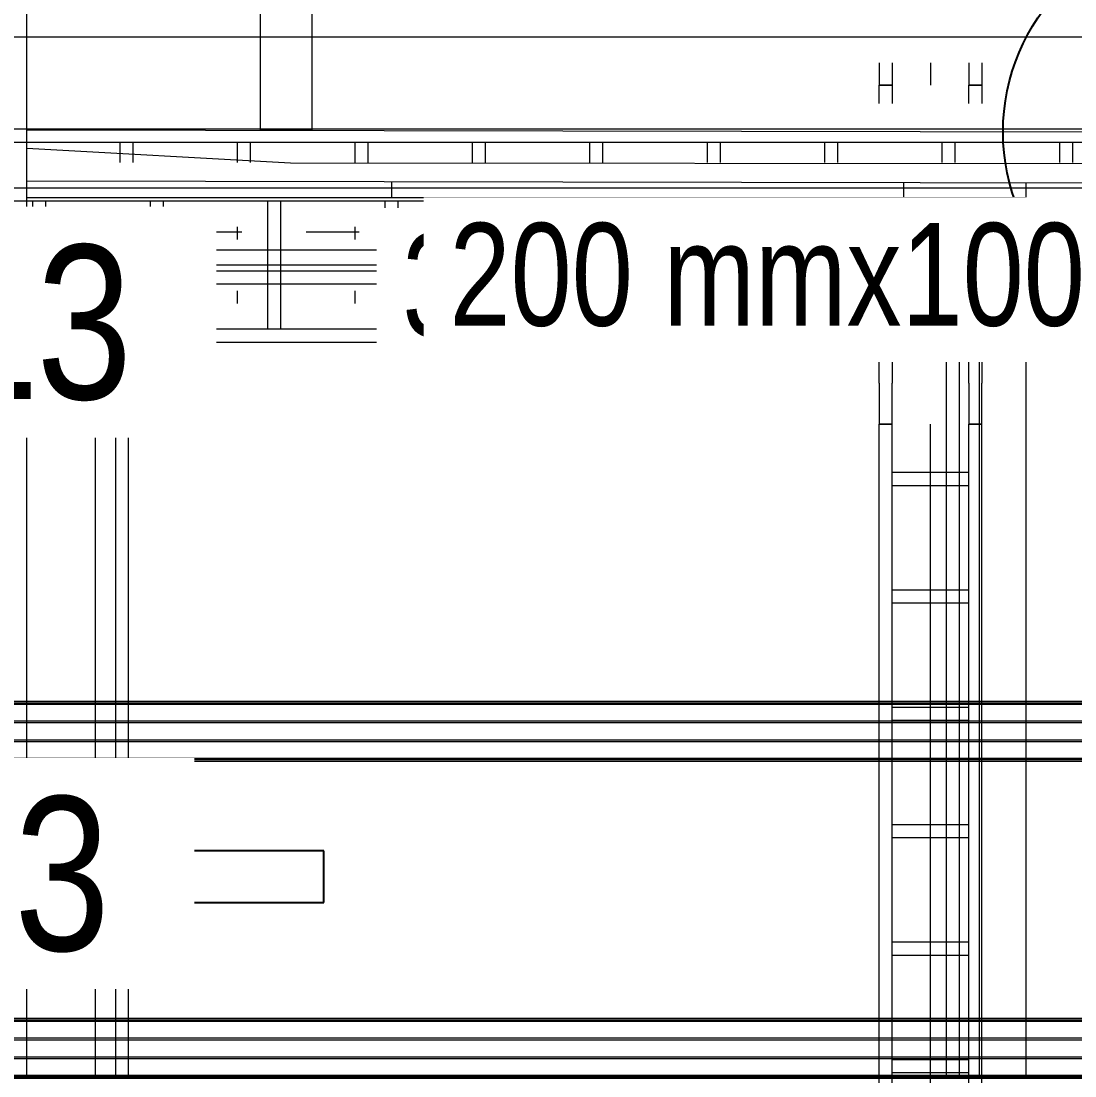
# Model space of a CAD drawing. Header units: centimetres. Extents: x -1906 to 5208, y -261 to 2955.
# Drawn here: x 3793.5 to 3998.6, y 2204.3 to 2409.7 of the extents above; entities that cross this region are included whole.
import ezdxf

# ---------------------------------------------------------------- set-up
doc = ezdxf.new("R2010")
doc.units = ezdxf.units.CM
doc.linetypes.add('Hidden', pattern=[0.714375, 0.47625, -0.238125])
for name, color, linetype, lineweight in [('A-ANNO-NOTE', 7, 'Continuous', 18), ('A-CLNG', 7, 'Continuous', 18), ('A-DETL-HDLN', 7, 'Hidden', 18), ('A-FLOR-HRAL', 7, 'Continuous', 9), ('A-WALL', 7, 'Continuous', 18), ('E-CABL-TRAY', 7, 'Continuous', 18), ('E-CABL-TRAY-CNTR', 7, 'Continuous', 18), ('E-CABL-TRAY-IDEN', 7, 'Continuous', 9), ('E-LITE-EQPM', 7, 'Continuous', 18), ('E-LITE-EQPM-IDEN', 7, 'Continuous', 18), ('I-WALL', 7, 'Continuous', 9), ('P-PIPE', 7, 'Continuous', 18), ('S-BEAM', 7, 'Continuous', 18)]:
    doc.layers.add(name, color=color, linetype=linetype, lineweight=lineweight)
doc.layers.add('E-CABL-TRAY-ANNO', color=7, linetype='Continuous', lineweight=18, true_color=0x007f00)
doc.styles.add('Arial_1', font='arial.ttf', dxfattribs={"width": 0.8, "height": 29.99999999999997})
doc.styles.add('Century Gothic_1', font='GOTHIC.TTF', dxfattribs={"width": 0.8, "height": 19.99999999999998})

# ---------------------------------------------------------------- blocks, each defined once
blk = doc.blocks.new('Costanera Perfil Z - Parametrizado - h_22cm-1718325-Planta Bodega almacenamiento insumos')
at = {"layer": 'S-BEAM', "color": 254, "lineweight": 9, "true_color": 0xcccccc}
for p, q in [((-5.840356979101279, 4686.976457506641), (-5.840356979101279, 1495.857430455801)), ((-5.544914653197615, 4686.976457506641), (-5.544914653197615, 1495.857430455801)), ((-5.501743032650753, 1495.857430455801), (-5.501743032650753, 4686.976457506641)), ((-5.25839516004716, 4686.976457506641), (-5.25839516004716, 1495.857430455801)), ((-2.013747363921266, 4686.976457506641), (-2.013747363921266, 1568.731163230339)), ((-1.666210584717571, 4686.976457506641), (-1.666210584717571, 1568.731163230339)), ((1.666210584716396, 4686.976457506641), (1.666210584716396, 1495.857430455801)), ((2.013747363920098, 4686.976457506641), (2.013747363920098, 1495.857430455801)), ((5.258395160046057, 4686.976457506641), (5.258395160046057, 1568.731163230339)), ((5.501743032649649, 4686.976457506641), (5.501743032649649, 1568.731163230339)), ((5.544914653196511, 4686.976457506641), (5.544914653196511, 1568.731163230339)), ((5.840356979100167, 4686.976457506641), (5.840356979100167, 1568.731163230339))]:
    blk.add_line(p, q, dxfattribs=at)
blk = doc.blocks.new('Railing - Railing-1795892-Planta Bodega almacenamiento insumos')
at = {"layer": 'A-FLOR-HRAL', "color": 253, "true_color": 0xaaaaaa}
for p, q in [((-2296.142007721802, 2277.184494704779), (-2296.142007721801, 2423.812267020625)), ((-2296.142007721802, 2273.357885089599), (-2296.142007721802, 2277.184494704779)), ((-2296.142007721802, 2273.010348310395), (-2296.142007721802, 2273.357885089599)), ((-2296.142007721802, 2269.677927140961), (-2296.142007721802, 2273.010348310395)), ((-2296.142007721802, 2269.330390361758), (-2296.142007721802, 2269.677927140961)), ((-2296.142007721802, 2265.503780746577), (-2296.142007721802, 2269.330390361758)), ((-2296.142007721802, 2215.441715346726), (-2296.142007721802, 2265.503780746577)), ((-2296.142007721802, 2211.615105731546), (-2296.142007721802, 2215.441715346726)), ((-2296.142007721802, 2211.267568952342), (-2296.142007721802, 2211.615105731546)), ((-2296.142007721802, 2207.935147782909), (-2296.142007721802, 2211.267568952342)), ((-2296.142007721802, 2207.587611003704), (-2296.142007721802, 2207.935147782909)), ((-2296.142007721802, 2204.342963207579), (-2296.142007721802, 2207.587611003704))]:
    blk.add_line(p, q, dxfattribs=at)
blk = doc.blocks.new('PQ_RVR_EST-01_ZZ_ZZ_MO_T_A_rvt-2-Planta Bodega almacenamiento insumos')
at = {"layer": 'A-CLNG', "color": 254, "true_color": 0xd4d4d4}
blk.add_line((-2101.635998491418, 2375.247195345594), (-2296.142007721802, 2375.247195345594), dxfattribs=at)
at = {"layer": 'A-FLOR-HRAL', "color": 254, "lineweight": 9, "true_color": 0xcccccc}
blk.add_blockref('Railing - Railing-1795892-Planta Bodega almacenamiento insumos', (0, 0), dxfattribs=at)
at = {"layer": 'S-BEAM', "color": 254, "lineweight": 9, "true_color": 0xcccccc, "rotation": 269.9999999999998}
for p in [(-6548.435842063258, 2271.344137725689), (-6548.435842063258, 2209.601358367636)]:
    blk.add_blockref('Costanera Perfil Z - Parametrizado - h_22cm-1718325-Planta Bodega almacenamiento insumos', p, dxfattribs=at)
blk = doc.blocks.new('Railing - Railing-1570653-Planta Bodega almacenamiento insumos')
at = {"layer": 'A-FLOR-HRAL', "color": 253, "true_color": 0xaaaaaa}
for p, q in [((-2110.668241681343, 2365.038534535194), (-2282.827969910713, 2365.038534535196)), ((-2282.827969910713, 2365.038534535196), (-2282.827969910713, 2277.184494704779)), ((-2110.668241681338, 2277.184494704778), (-2110.668241681343, 2365.038534535194)), ((-2278.827969910712, 2361.038534535196), (-2114.668241681343, 2361.038534535194)), ((-2278.827969910712, 2277.184494704779), (-2278.827969910712, 2361.038534535196)), ((-2114.668241681343, 2361.038534535194), (-2114.668241681339, 2277.184494704778)), ((-2276.327969910712, 2358.538534535196), (-2117.168241681343, 2358.538534535194)), ((-2276.327969910712, 2277.184494704779), (-2276.327969910712, 2358.538534535196)), ((-2117.168241681343, 2358.538534535194), (-2117.168241681338, 2277.184494704778)), ((-2282.827969910713, 2277.184494704779), (-2282.827969910713, 2273.398024473026)), ((-2278.827969910712, 2273.398024473026), (-2278.827969910712, 2277.184494704779)), ((-2276.327969910712, 2273.398024473026), (-2276.327969910712, 2277.184494704779)), ((-2117.168241681338, 2277.184494704778), (-2117.168241681338, 2273.398024473026)), ((-2114.668241681339, 2277.184494704778), (-2114.668241681339, 2273.398024473026)), ((-2110.668241681338, 2273.357885089598), (-2110.668241681338, 2277.184494704778)), ((-2282.827969910713, 2273.357885089599), (-2282.827969910713, 2273.010348310395)), ((-2282.827969910713, 2273.010348310395), (-2282.827969910713, 2269.677927140961)), ((-2278.827969910712, 2273.010348310395), (-2278.827969910712, 2273.357885089599)), ((-2278.827969910712, 2269.677927140961), (-2278.827969910712, 2273.010348310395)), ((-2276.327969910712, 2273.010348310395), (-2276.327969910712, 2273.357885089599)), ((-2276.327969910712, 2269.677927140961), (-2276.327969910712, 2273.010348310395)), ((-2117.168241681338, 2273.357885089598), (-2117.168241681338, 2273.010348310395)), ((-2117.168241681338, 2273.010348310395), (-2117.168241681338, 2269.677927140961)), ((-2114.66824168134, 2273.357885089598), (-2114.66824168134, 2273.010348310395)), ((-2114.66824168134, 2273.010348310395), (-2114.66824168134, 2269.677927140961)), ((-2110.668241681338, 2273.010348310395), (-2110.668241681338, 2273.357885089598)), ((-2110.668241681338, 2269.677927140961), (-2110.668241681338, 2273.010348310395)), ((-2282.827969910713, 2269.677927140961), (-2282.827969910713, 2269.330390361758)), ((-2278.827969910712, 2269.330390361758), (-2278.827969910712, 2269.677927140961)), ((-2276.327969910712, 2269.330390361758), (-2276.327969910712, 2269.677927140961)), ((-2117.168241681338, 2269.677927140961), (-2117.168241681338, 2269.330390361758)), ((-2114.66824168134, 2269.677927140961), (-2114.66824168134, 2269.330390361758)), ((-2110.668241681338, 2269.330390361758), (-2110.668241681338, 2269.677927140961)), ((-2282.827969910713, 2269.330390361758), (-2282.827969910713, 2265.503780746577)), ((-2278.827969910712, 2265.503780746577), (-2278.827969910712, 2269.330390361758)), ((-2276.327969910712, 2265.503780746577), (-2276.327969910712, 2269.330390361758)), ((-2117.168241681338, 2269.330390361758), (-2117.168241681337, 2265.503780746577)), ((-2114.66824168134, 2269.330390361758), (-2114.668241681339, 2265.503780746577)), ((-2110.668241681338, 2265.503780746577), (-2110.668241681338, 2269.330390361758)), ((-2282.827969910713, 2265.503780746577), (-2282.827969910713, 2215.441715346726)), ((-2278.827969910712, 2215.441715346726), (-2278.827969910712, 2265.503780746577)), ((-2276.327969910712, 2215.441715346726), (-2276.327969910712, 2265.503780746577)), ((-2117.168241681337, 2265.503780746577), (-2117.168241681335, 2215.441715346726)), ((-2114.668241681339, 2265.503780746577), (-2114.668241681336, 2215.441715346726)), ((-2110.668241681335, 2215.441715346726), (-2110.668241681338, 2265.503780746577)), ((-2282.827969910713, 2215.441715346726), (-2282.827969910713, 2211.615105731546)), ((-2278.827969910712, 2211.615105731546), (-2278.827969910712, 2215.441715346726)), ((-2276.327969910712, 2211.615105731546), (-2276.327969910712, 2215.441715346726)), ((-2117.168241681335, 2215.441715346726), (-2117.168241681335, 2211.615105731546)), ((-2114.668241681336, 2215.441715346726), (-2114.668241681336, 2211.615105731546)), ((-2110.668241681335, 2211.615105731546), (-2110.668241681335, 2215.441715346726)), ((-2282.827969910713, 2211.615105731546), (-2282.827969910713, 2211.267568952342)), ((-2282.827969910713, 2211.267568952342), (-2282.827969910713, 2207.935147782909)), ((-2278.827969910712, 2211.267568952342), (-2278.827969910712, 2211.615105731546)), ((-2278.827969910712, 2207.935147782909), (-2278.827969910712, 2211.267568952342)), ((-2276.327969910712, 2211.267568952342), (-2276.327969910712, 2211.615105731546)), ((-2276.327969910712, 2207.935147782909), (-2276.327969910712, 2211.267568952342)), ((-2117.168241681335, 2211.615105731546), (-2117.168241681335, 2211.267568952342)), ((-2117.168241681335, 2211.267568952342), (-2117.168241681334, 2207.935147782908)), ((-2114.668241681336, 2211.615105731546), (-2114.668241681336, 2211.267568952342)), ((-2114.668241681336, 2211.267568952342), (-2114.668241681336, 2207.935147782908)), ((-2110.668241681335, 2211.267568952342), (-2110.668241681335, 2211.615105731546)), ((-2110.668241681335, 2207.935147782908), (-2110.668241681335, 2211.267568952342)), ((-2282.827969910713, 2207.935147782909), (-2282.827969910713, 2207.587611003704)), ((-2278.827969910712, 2207.587611003704), (-2278.827969910712, 2207.935147782909)), ((-2276.327969910712, 2207.587611003704), (-2276.327969910712, 2207.935147782909)), ((-2117.168241681334, 2207.935147782908), (-2117.168241681334, 2207.587611003704)), ((-2114.668241681336, 2207.935147782908), (-2114.668241681336, 2207.587611003704)), ((-2110.668241681335, 2207.587611003704), (-2110.668241681335, 2207.935147782908)), ((-2282.827969910713, 2207.587611003704), (-2282.827969910713, 2204.342963207579)), ((-2278.827969910712, 2204.342963207579), (-2278.827969910712, 2207.587611003704)), ((-2276.327969910712, 2204.342963207579), (-2276.327969910712, 2207.587611003704)), ((-2117.168241681334, 2207.587611003704), (-2117.168241681334, 2204.342963207578)), ((-2114.668241681336, 2207.587611003704), (-2114.668241681336, 2204.342963207578)), ((-2110.668241681335, 2203.761001388524), (-2110.668241681335, 2207.587611003704))]:
    blk.add_line(p, q, dxfattribs=at)
for points, knots in [([(-2282.827969910713, 2365.038534535194), (-2282.827195877837, 2365.038534535194), (-2282.79385473619, 2365.004043997842), (-2282.680641503611, 2364.891573721848), (-2282.565042738897, 2364.775540285063), (-2282.443600331896, 2364.654071042904), (-2282.332019526366, 2364.543287713086), (-2282.213768288444, 2364.42391587979), (-2282.048739868481, 2364.259539979965), (-2281.866809523301, 2364.077751146372), (-2281.7139046165, 2363.923743546119), (-2281.593785633925, 2363.804448063004), (-2281.470470780633, 2363.681872601406), (-2281.345987613712, 2363.556542326168), (-2281.219226770025, 2363.428993846308), (-2281.089178314999, 2363.29977336395), (-2280.958022272526, 2363.169434215691), (-2280.827969907354, 2363.038534535206), (-2280.697917562337, 2362.907634854647), (-2280.566761459401, 2362.777295706605), (-2280.436713226067, 2362.648075223452), (-2280.309951556078, 2362.520526746558), (-2280.185471472674, 2362.39519646025), (-2280.062145111614, 2362.272621039968), (-2279.942069076596, 2362.153325402658), (-2279.827230114034, 2362.037820277932), (-2279.716829931545, 2361.926600696774), (-2279.573918391925, 2361.784654900941), (-2279.442215586209, 2361.653153032431), (-2279.323912171178, 2361.533781386468), (-2279.212344179606, 2361.422998010643), (-2279.090895491255, 2361.301528791041), (-2278.975298736573, 2361.185495347037), (-2278.862084833981, 2361.073025073446), (-2278.828743943589, 2361.038534535193), (-2278.827969910714, 2361.038534535194)], [0, 0, 0, 0, 0.08333333333333333, 0.125, 0.1666666666666667, 0.2083333333333333, 0.2291666666666667, 0.25, 0.2916666666666666, 0.3333333333333333, 0.3541666666666666, 0.375, 0.3958333333333334, 0.4166666666666667, 0.4375, 0.4583333333333334, 0.4791666666666667, 0.5, 0.5208333333333334, 0.5416666666666667, 0.5625, 0.5833333333333334, 0.6041666666666667, 0.625, 0.6458333333333333, 0.6666666666666666, 0.6875, 0.7083333333333333, 0.75, 0.7708333333333334, 0.7916666666666667, 0.8333333333333334, 0.875, 0.9166666666666666, 1, 1, 1, 1]), ([(-2110.668241681345, 2365.038534535192), (-2110.668241681345, 2365.037760502316), (-2110.702732218697, 2365.00441936067), (-2110.815202494691, 2364.89120612809), (-2110.931235931476, 2364.775607363376), (-2111.052705173634, 2364.654164956376), (-2111.163488503452, 2364.542584150844), (-2111.282860336748, 2364.424332912923), (-2111.447236236574, 2364.259304492958), (-2111.629025070166, 2364.077374147781), (-2111.783032670419, 2363.924469240979), (-2111.902328153534, 2363.804350258404), (-2112.024903615131, 2363.681035405112), (-2112.150233890371, 2363.556552238191), (-2112.277782370229, 2363.429791394504), (-2112.407002852588, 2363.299742939479), (-2112.537342000846, 2363.168586897005), (-2112.668241681334, 2363.038534531833), (-2112.79914136189, 2362.908482186815), (-2112.929480509933, 2362.777326083882), (-2113.058700993088, 2362.647277850548), (-2113.18624946998, 2362.520516180555), (-2113.311579756289, 2362.396036097155), (-2113.43415517657, 2362.272709736093), (-2113.553450813881, 2362.152633701076), (-2113.668955938606, 2362.037794738514), (-2113.780175519765, 2361.927394556024), (-2113.922121315597, 2361.784483016408), (-2114.053623184106, 2361.652780210684), (-2114.17299483007, 2361.534476795658), (-2114.283778205895, 2361.422908804087), (-2114.405247425502, 2361.301460115734), (-2114.521280869502, 2361.185863361051), (-2114.63375114309, 2361.072649458461), (-2114.668241681344, 2361.039308568067), (-2114.668241681345, 2361.038534535192)], [0, 0, 0, 0, 0.08333333333333333, 0.125, 0.1666666666666667, 0.2083333333333333, 0.2291666666666667, 0.25, 0.2916666666666666, 0.3333333333333333, 0.3541666666666666, 0.375, 0.3958333333333334, 0.4166666666666667, 0.4375, 0.4583333333333334, 0.4791666666666667, 0.5, 0.5208333333333334, 0.5416666666666667, 0.5625, 0.5833333333333334, 0.6041666666666667, 0.625, 0.6458333333333333, 0.6666666666666666, 0.6875, 0.7083333333333333, 0.75, 0.7708333333333334, 0.7916666666666667, 0.8333333333333334, 0.875, 0.9166666666666666, 1, 1, 1, 1]), ([(-2278.82846455465, 2361.038918983074), (-2278.792205764253, 2361.002431365318), (-2278.713318378494, 2360.923123071426), (-2278.589178314999, 2360.79977336395), (-2278.458022272526, 2360.669434215691), (-2278.327969907354, 2360.538534535207), (-2278.197917562336, 2360.407634854646), (-2278.066761459403, 2360.277295706607), (-2277.936713226067, 2360.148075223452), (-2277.809951556076, 2360.020526746559), (-2277.685471472675, 2359.895196460249), (-2277.562145111614, 2359.772621039968), (-2277.442069076596, 2359.653325402659), (-2277.327230114034, 2359.537820277933), (-2277.216829931545, 2359.426600696773), (-2277.073918391925, 2359.284654900941), (-2276.942215586207, 2359.153153032436), (-2276.823912171179, 2359.033781386468), (-2276.712344179607, 2358.922998010644), (-2276.590895491252, 2358.801528791038), (-2276.475298736573, 2358.685495347037), (-2276.362084833983, 2358.573025073448), (-2276.328743943589, 2358.538534535193), (-2276.327969910713, 2358.538534535194)], [0.4195061811426248, 0.4195061811426248, 0.4195061811426248, 0.4195061811426248, 0.4375, 0.4583333333333334, 0.4791666666666667, 0.5, 0.5208333333333334, 0.5416666666666667, 0.5625, 0.5833333333333334, 0.6041666666666667, 0.625, 0.6458333333333333, 0.6666666666666666, 0.6875, 0.7083333333333333, 0.75, 0.7708333333333334, 0.7916666666666667, 0.8333333333333334, 0.875, 0.9166666666666666, 1, 1, 1, 1]), ([(-2114.667857233464, 2361.039029179129), (-2114.70434485122, 2361.002770388732), (-2114.783653145113, 2360.923883002974), (-2114.907002852587, 2360.799742939479), (-2115.037342000848, 2360.668586897005), (-2115.168241681332, 2360.538534531833), (-2115.29914136189, 2360.408482186816), (-2115.429480509933, 2360.277326083881), (-2115.558700993086, 2360.147277850546), (-2115.686249469981, 2360.020516180555), (-2115.81157975629, 2359.896036097154), (-2115.93415517657, 2359.772709736093), (-2116.05345081388, 2359.652633701076), (-2116.168955938606, 2359.537794738514), (-2116.280175519765, 2359.427394556024), (-2116.422121315597, 2359.284483016404), (-2116.553623184104, 2359.152780210686), (-2116.672994830071, 2359.034476795658), (-2116.783778205894, 2358.922908804087), (-2116.905247425504, 2358.801460115734), (-2117.021280869502, 2358.685863361051), (-2117.13375114309, 2358.57264945846), (-2117.168241681345, 2358.539308568069), (-2117.168241681345, 2358.538534535192)], [0.4195061811426248, 0.4195061811426248, 0.4195061811426248, 0.4195061811426248, 0.4375, 0.4583333333333334, 0.4791666666666667, 0.5, 0.5208333333333334, 0.5416666666666667, 0.5625, 0.5833333333333334, 0.6041666666666667, 0.625, 0.6458333333333333, 0.6666666666666666, 0.6875, 0.7083333333333333, 0.75, 0.7708333333333334, 0.7916666666666667, 0.8333333333333334, 0.875, 0.9166666666666666, 1, 1, 1, 1])]:
    blk.add_open_spline(points, degree=3, knots=knots, dxfattribs=at)
blk = doc.blocks.new('PQ_RVR_ARQ-01_ZZ_ZZ_MO_T_A_rvt-2-Planta Bodega almacenamiento insumos')
at = {"layer": 'A-CLNG', "color": 254, "true_color": 0xd4d4d4}
for p, q in [((-2296.142007721802, 2384.913728133306), (-2244.811766706928, 2382.055844074986)), ((-2244.811766706928, 2382.055844074986), (-1861.459384556617, 2381.698776878316))]:
    blk.add_line(p, q, dxfattribs=at)
at = {"layer": 'A-WALL', "color": 253, "lineweight": 9, "true_color": 0xaaaaaa}
for p, q in [((-2296.142007721802, 2388.502245805932), (-1861.459384556617, 2387.724376170829)), ((-1861.459384556617, 2377.724360159082), (-2296.142007721803, 2378.502229794185)), ((-2225.092539982641, 2375.247195345594), (-2225.086942603783, 2378.375075924602)), ((-2125.487102080534, 2378.196840845776), (-2125.492380505634, 2375.247195345594)), ((-2101.635998491419, 2277.184494704777), (-2101.635998491419, 2378.154159017111)), ((-2101.635998491419, 2273.357885089596), (-2101.635998491419, 2277.184494704777)), ((-2101.635998491419, 2273.010348310393), (-2101.635998491419, 2273.357885089596)), ((-2101.635998491419, 2269.677927140959), (-2101.635998491419, 2273.010348310393)), ((-2101.635998491419, 2269.330390361755), (-2101.635998491419, 2269.677927140959)), ((-2101.635998491419, 2265.503780746575), (-2101.635998491419, 2269.330390361755)), ((-2101.635998491419, 2215.441715346724), (-2101.635998491419, 2265.503780746575)), ((-2101.635998491419, 2211.615105731543), (-2101.635998491419, 2215.441715346724)), ((-2101.635998491419, 2211.26756895234), (-2101.635998491419, 2211.615105731543)), ((-2101.635998491419, 2207.935147782906), (-2101.635998491419, 2211.26756895234)), ((-2101.635998491419, 2207.587611003702), (-2101.635998491419, 2207.935147782906)), ((-2101.635998491419, 2203.761001388522), (-2101.635998491419, 2207.587611003702))]:
    blk.add_line(p, q, dxfattribs=at)
at = {"layer": 'I-WALL', "color": 253, "true_color": 0xaaaaaa}
for p, q in [((-2250.635998491418, 2388.420812270501), (-2250.635998491418, 2423.812267020623)), ((-2240.635998491418, 2423.812267020623), (-2240.635998491418, 2388.402917153612)), ((-2250.635998491418, 2388.420812270501), (-2240.635998491418, 2388.402917153612))]:
    blk.add_line(p, q, dxfattribs=at)
at = {"layer": 'A-FLOR-HRAL', "color": 253, "lineweight": 9, "true_color": 0xaaaaaa}
blk.add_blockref('Railing - Railing-1570653-Planta Bodega almacenamiento insumos', (0, 0), dxfattribs=at)
blk = doc.blocks.new('M_Strip Lighting Fixtures - 1200 1 Lamp - 120-1744011-Planta Bodega almacenamiento insumos')
at = {"layer": 'E-LITE-EQPM', "color": 30, "lineweight": 25, "true_color": 0xff8000}
for p, q in [((6.091127602303458e-13, -5.000000000000689), (6.091127602303458e-13, 4.999999999999312)), ((6.091127602303458e-13, 4.999999999999312), (120.0000000000007, 4.999999999999312)), ((120.0000000000007, 4.999999999999312), (120.0000000000007, -5.000000000000689)), ((120.0000000000007, -5.000000000000689), (6.091127602303458e-13, -5.000000000000689))]:
    blk.add_line(p, q, dxfattribs=at)
blk = doc.blocks.new('EPC_Curva 90_ Interior - Curva 90_ Interior-V163-Planta Bodega almacenamiento insumos')
at = {"layer": 'A-DETL-HDLN', "lineweight": 9}
for p, q in [((-2122.496843822183, 2361.287008719612), (-2125.402366169468, 2361.287008719612)), ((-2126.093073349182, 2359.490957496116), (-2122.946927068771, 2359.490957496116))]:
    blk.add_line(p, q, dxfattribs=at)
at = {"layer": 'E-CABL-TRAY', "lineweight": 9}
for p, q in [((-2127.697677843109, 2358.03278867522), (-2127.697677843109, 2356.243576795897)), ((-2130.237677842094, 2356.243576795897), (-2130.237677842094, 2357.129097932325)), ((-2127.697677843109, 2357.694906272621), (-2123.009619835859, 2357.694906272621)), ((-2130.237677842094, 2339.175779672268), (-2130.237677842094, 2343.626198351394)), ((-2127.697677843109, 2343.626198351394), (-2127.697677843109, 2339.175779672268)), ((-2112.777677841078, 2339.175779672268), (-2112.777677841078, 2343.626198351394)), ((-2110.237677842093, 2343.626198351394), (-2110.237677842093, 2339.175779672268)), ((-2130.237677842094, 2339.175779672267), (-2130.237677842094, 2331.175779672267)), ((-2127.697677843109, 2331.175779672267), (-2127.697677843109, 2339.175779672267)), ((-2112.777677841078, 2339.175779672267), (-2112.777677841078, 2331.175779672267)), ((-2110.237677842093, 2331.175779672267), (-2110.237677842093, 2339.175779672267)), ((-2127.697677843109, 2331.175779672267), (-2130.237677842094, 2331.175779672267)), ((-2110.237677842093, 2331.175779672267), (-2112.777677841078, 2331.175779672267))]:
    blk.add_line(p, q, dxfattribs=at)
blk = doc.blocks.new('EPC_Curva 90_ Interior - Curva 90_ Interior-V180-Planta Bodega almacenamiento insumos')
at = {"layer": 'A-DETL-HDLN', "lineweight": 9}
for p, q in [((-2125.289878017111, 2368.860601848417), (-2122.946927068773, 2368.860601848417)), ((-2125.542734467881, 2367.064550624922), (-2122.496843822187, 2367.064550624922)), ((-2127.69767784311, 2364.23169130319), (-2127.69767784311, 2364.378031253369))]:
    blk.add_line(p, q, dxfattribs=at)
at = {"layer": 'E-CABL-TRAY', "lineweight": 9}
for p, q in [((-2130.237677842094, 2393.598173847068), (-2130.237677842094, 2397.175779672266)), ((-2130.237677842094, 2397.175779672266), (-2127.69767784311, 2397.175779672266)), ((-2127.69767784311, 2397.175779672266), (-2127.69767784311, 2393.598173847068)), ((-2112.777677841078, 2393.598173847068), (-2112.777677841078, 2397.175779672266)), ((-2112.777677841078, 2397.175779672266), (-2110.237677842094, 2397.175779672266)), ((-2110.237677842094, 2397.175779672266), (-2110.237677842094, 2393.598173847068))]:
    blk.add_line(p, q, dxfattribs=at)

msp = doc.modelspace()

# ---------------------------------------------------------------- linework, layer by layer
at = {"layer": 'A-ANNO-NOTE', "color": 1, "lineweight": 25, "true_color": 0xff0000}
msp.add_circle((4024.329167351721, 2388.091164949276), 39.68749999999986, dxfattribs=at)
at = {"layer": 'A-DETL-HDLN', "lineweight": 9}
for p, q in [((3973.744901015919, 2368.598173847069), (3960.52168168113, 2368.598173847069)), ((3972.744778749869, 2369.170818734766), (3972.744778749869, 2359.180740609766)), ((3978.630008073819, 2369.170818734766), (3978.630008073819, 2359.180740609766)), ((3975.284778748853, 2365.513088310633), (3975.284778748853, 2362.838471033898)), ((3980.511759806132, 2362.114952851705), (3960.521681681132, 2362.114952851706))]:
    msp.add_line(p, q, dxfattribs=at)
at = {"layer": 'E-CABL-TRAY', "lineweight": 9}
for p, q in [((3960.516720743632, 2401.512100252198), (3960.516720743632, 2397.175779672266)), ((3963.056720742616, 2401.512100252198), (3963.056720742616, 2397.175779672266)), ((3977.976720744649, 2401.512100252198), (3977.976720744649, 2397.175779672266)), ((3980.516720743633, 2401.512100252198), (3980.516720743633, 2397.175779672266)), ((3963.056720742616, 2397.175779672266), (3960.516720743632, 2397.175779672266)), ((3980.516720743633, 2397.175779672266), (3977.976720744649, 2397.175779672266)), ((4229.29501402911, 2388.598173847065), (3617.55092497748, 2388.598173847072)), ((4229.29501402911, 2386.058173848082), (3621.724594620957, 2386.058173848088)), ((3812.724778749869, 2386.058173848087), (3812.724778749869, 2382.114952851706)), ((3815.264778748853, 2386.058173848087), (3815.264778748853, 2382.114952851706)), ((3835.584778749869, 2386.058173848086), (3835.584778749869, 2382.114952851706)), ((3838.124778748853, 2386.058173848086), (3838.124778748853, 2382.114952851706)), ((3858.444778749869, 2386.058173848086), (3858.444778749869, 2382.114952851706)), ((3860.984778748853, 2386.058173848086), (3860.984778748853, 2382.114952851706)), ((3881.304778749869, 2386.058173848086), (3881.304778749869, 2382.114952851706)), ((3883.844778748853, 2386.058173848086), (3883.844778748853, 2382.114952851706)), ((3904.164778749869, 2386.058173848086), (3904.164778749869, 2382.114952851706)), ((3906.704778748853, 2386.058173848086), (3906.704778748853, 2382.114952851706)), ((3927.024778749869, 2386.058173848086), (3927.024778749869, 2382.114952851706)), ((3929.564778748853, 2386.058173848086), (3929.564778748853, 2382.114952851706)), ((3949.884778749869, 2386.058173848085), (3949.884778749869, 2382.114952851706)), ((3952.424778748853, 2386.058173848085), (3952.424778748853, 2382.114952851706)), ((3972.744778749869, 2386.058173848085), (3972.744778749869, 2382.114952851706)), ((3975.284778748853, 2386.058173848085), (3975.284778748853, 2382.114952851706)), ((3995.604778749869, 2386.058173848085), (3995.604778749869, 2382.114952851706)), ((3998.144778748853, 2386.058173848085), (3998.144778748853, 2382.114952851706)), ((4229.295014029109, 2377.114952851705), (3645.580008073311, 2377.114952851706)), ((4229.295014029109, 2374.574952852721), (3645.580008073311, 2374.574952852722)), ((3795.750008073819, 2374.574952852722), (3795.750008073819, 2349.65495285069)), ((3798.290008072803, 2374.574952852722), (3798.290008072803, 2349.65495285069)), ((3818.610008073819, 2374.574952852722), (3818.610008073819, 2349.65495285069)), ((3821.150008072803, 2374.574952852722), (3821.150008072803, 2349.65495285069)), ((3841.470008073818, 2374.574952852722), (3841.470008073818, 2349.65495285069)), ((3844.010008072803, 2374.574952852722), (3844.010008072803, 2349.65495285069)), ((3864.330008073819, 2374.574952852722), (3864.330008073819, 2349.65495285069)), ((3866.870008072803, 2374.574952852722), (3866.870008072803, 2349.65495285069)), ((3887.190008073819, 2374.574952852722), (3887.190008073819, 2349.65495285069)), ((3889.730008072803, 2374.574952852722), (3889.730008072803, 2349.65495285069)), ((3910.050008073819, 2374.574952852722), (3910.050008073819, 2349.65495285069)), ((3912.590008072803, 2374.574952852722), (3912.590008072803, 2349.65495285069)), ((3932.910008073819, 2374.574952852722), (3932.910008073819, 2349.65495285069)), ((3935.450008072803, 2374.574952852722), (3935.450008072803, 2349.65495285069)), ((3955.770008073819, 2374.574952852722), (3955.770008073819, 2349.65495285069)), ((3958.310008072803, 2374.574952852722), (3958.310008072803, 2349.65495285069)), ((3978.630008073819, 2374.574952852721), (3978.630008073819, 2369.175779672266)), ((3981.170008072803, 2374.574952852721), (3981.170008072803, 2349.654952850689)), ((3812.724778749869, 2369.574952852722), (3812.724778749869, 2367.114952851705)), ((3835.584778749869, 2369.574952852722), (3835.584778749868, 2367.114952851705)), ((3858.444778749869, 2369.574952852722), (3858.444778749868, 2367.114952851705)), ((3881.304778749869, 2369.574952852722), (3881.304778749869, 2367.114952851705)), ((3883.844778748853, 2369.574952852722), (3883.844778748853, 2367.114952851705)), ((3904.164778749869, 2369.574952852722), (3904.164778749869, 2367.114952851705)), ((3927.024778749869, 2369.574952852722), (3927.024778749868, 2367.114952851705)), ((3949.884778749869, 2369.574952852721), (3949.884778749868, 2367.114952851705)), ((3972.744778749869, 2369.574952852721), (3972.744778749869, 2369.175779672266)), ((3995.604778749869, 2369.574952852721), (3995.604778749868, 2367.114952851705)), ((3972.744778749869, 2359.175779672265), (3972.744778749869, 2354.654952850689)), ((3978.630008073819, 2359.175779672266), (3978.630008073819, 2349.654952850689)), ((3812.724778749869, 2357.114952851706), (3812.724778749869, 2354.654952850689)), ((3835.584778749868, 2357.114952851706), (3835.584778749868, 2354.654952850689)), ((3858.444778749868, 2357.114952851706), (3858.444778749868, 2354.654952850689)), ((3881.304778749869, 2357.114952851706), (3881.304778749869, 2354.654952850689)), ((3883.844778748853, 2357.114952851706), (3883.844778748853, 2354.654952850689)), ((3904.164778749869, 2357.114952851706), (3904.164778749869, 2354.654952850689)), ((3927.024778749868, 2357.114952851706), (3927.024778749868, 2354.654952850689)), ((3949.884778749868, 2357.114952851706), (3949.884778749868, 2354.654952850689)), ((3995.604778749868, 2357.114952851705), (3995.604778749868, 2354.654952850689)), ((4229.295014029109, 2349.654952850689), (3645.580008073311, 2349.65495285069)), ((4229.295014029109, 2347.114952851705), (3645.580008073311, 2347.114952851706)), ((3960.516720743633, 2331.175779672268), (3963.056720742617, 2331.175779672268)), ((3960.516720743632, 2167.752117420251), (3960.516720743633, 2331.175779672268)), ((3963.056720742616, 2167.765828591778), (3963.056720742617, 2331.175779672268)), ((3977.976720744649, 2331.175779672268), (3980.516720743633, 2331.175779672268)), ((3977.976720744649, 2167.846368229295), (3977.976720744649, 2331.175779672268)), ((3980.516720743633, 2167.860079400823), (3980.516720743633, 2331.175779672268)), ((3977.976720744649, 2321.744255444691), (3963.056720742617, 2321.744255444691)), ((3977.976720744649, 2319.204255445706), (3963.056720742617, 2319.204255445706)), ((3977.976720744649, 2298.884255444691), (3963.056720742617, 2298.884255444691)), ((3977.976720744649, 2296.344255445706), (3963.056720742617, 2296.344255445706)), ((3977.976720744649, 2276.02425544469), (3963.056720742617, 2276.02425544469)), ((3977.976720744649, 2273.484255445706), (3963.056720742617, 2273.484255445706)), ((3977.976720744649, 2253.16425544469), (3963.056720742617, 2253.16425544469)), ((3977.976720744649, 2250.624255445706), (3963.056720742617, 2250.624255445706)), ((3977.976720744649, 2230.304255444691), (3963.056720742617, 2230.304255444691)), ((3977.976720744649, 2227.764255445707), (3963.056720742617, 2227.764255445707)), ((3977.976720744649, 2207.44425544469), (3963.056720742617, 2207.44425544469)), ((3977.976720744649, 2204.904255445706), (3963.056720742617, 2204.904255445706))]:
    msp.add_line(p, q, dxfattribs=at)
at = {"layer": 'E-CABL-TRAY-ANNO', "lineweight": 9}
for p, q in [((3960.516720743632, 2359.175779672265), (3980.516720743633, 2369.175779672265)), ((3980.516720743632, 2359.175779672265), (3960.516720743632, 2369.175779672265)), ((3960.516720743632, 2359.175779672265), (3960.516720743632, 2369.175779672265)), ((3960.516720743632, 2369.175779672266), (3980.516720743632, 2369.175779672266)), ((3980.516720743632, 2369.175779672266), (3980.516720743632, 2359.175779672266)), ((3980.516720743632, 2359.175779672265), (3960.516720743632, 2359.175779672265))]:
    msp.add_line(p, q, dxfattribs=at)
at = {"layer": 'E-CABL-TRAY-CNTR', "lineweight": 9}
for p, q in [((3970.516720743632, 2401.512100252198), (3970.516720743632, 2397.175779672266)), ((3813.610008073819, 2368.59817384707), (3803.290008072802, 2368.59817384707)), ((3836.470008073818, 2368.59817384707), (3826.150008072802, 2368.59817384707)), ((3859.330008073819, 2368.59817384707), (3849.010008072802, 2368.59817384707)), ((3882.190008073818, 2368.59817384707), (3871.870008072802, 2368.59817384707)), ((3905.050008073818, 2368.598173847069), (3894.730008072802, 2368.59817384707)), ((3927.910008073818, 2368.598173847069), (3917.590008072802, 2368.598173847069)), ((3950.770008073818, 2368.598173847069), (3940.450008072803, 2368.598173847069)), ((3996.490008073819, 2368.598173847068), (3986.170008072802, 2368.598173847068)), ((3960.516720743632, 2362.114952851706), (3645.580008073311, 2362.114952851706)), ((4229.295014029109, 2362.114952851705), (3980.516720743632, 2362.114952851705)), ((3970.516720743633, 2167.806098410536), (3970.516720743633, 2331.175779672268))]:
    msp.add_line(p, q, dxfattribs=at)
at = {"layer": 'P-PIPE', "color": 6, "lineweight": 9, "true_color": 0xff00ff}
msp.add_line((4229.295014029109, 2406.512100252197), (3604.343949087458, 2406.5121002522), dxfattribs=at)

# ---------------------------------------------------------------- block references
at = {"lineweight": 5}
for name in ['PQ_RVR_ARQ-01_ZZ_ZZ_MO_T_A_rvt-2-Planta Bodega almacenamiento insumos', 'PQ_RVR_EST-01_ZZ_ZZ_MO_T_A_rvt-2-Planta Bodega almacenamiento insumos']:
    msp.add_blockref(name, (6090.754398585726, 0), dxfattribs=at)
at = {"layer": 'A-DETL-HDLN', "lineweight": 9}
for name in ['EPC_Curva 90_ Interior - Curva 90_ Interior-V180-Planta Bodega almacenamiento insumos', 'EPC_Curva 90_ Interior - Curva 90_ Interior-V163-Planta Bodega almacenamiento insumos']:
    msp.add_blockref(name, (6090.754398585726, 0), dxfattribs=at)
at = {"layer": 'E-LITE-EQPM', "color": 30, "lineweight": 25, "true_color": 0xff8000, "extrusion": (0, 0, -1), "rotation": 180}
msp.add_blockref('M_Strip Lighting Fixtures - 1200 1 Lamp - 120-1744011-Planta Bodega almacenamiento insumos', (-3732.452933320702, 2243.082805599958), dxfattribs=at)

# ---------------------------------------------------------------- next in the draw order: texts
at = {"layer": 'E-CABL-TRAY-IDEN', "insert": (3867.710626739809, 2368.291778897595), "char_height": 19.99999999999998, "width": 226.3965499999998, "attachment_point": 1, "style": 'Century Gothic_1', "bg_fill": 3, "box_fill_scale": 1.25, "bg_fill_color": 256, "bg_fill_true_color": 13158600, "bg_fill_transparency": 0}
msp.add_mtext('300 mmx100 mm', dxfattribs=at)
at = {"layer": 'E-LITE-EQPM-IDEN', "lineweight": 9, "char_height": 29.99999999999997, "width": 46.17719999999996, "attachment_point": 1, "style": 'Arial_1', "bg_fill": 3, "box_fill_scale": 1.25, "bg_fill_color": 256, "bg_fill_true_color": 13158600, "bg_fill_transparency": 0}
for insert in [(3777.843728618893, 2366.063547639063), (3773.523114250541, 2258.688858381187)]:
    msp.add_mtext('L3', dxfattribs=dict(at, insert=insert))

# ---------------------------------------------------------------- next in the draw order: texts
at = {"layer": 'E-CABL-TRAY-IDEN', "insert": (3876.897339410131, 2370.352605718156), "char_height": 19.99999999999998, "width": 226.3965499999998, "attachment_point": 1, "style": 'Century Gothic_1', "bg_fill": 3, "box_fill_scale": 1.25, "bg_fill_color": 256, "bg_fill_true_color": 13158600, "bg_fill_transparency": 0}
msp.add_mtext('200 mmx100 mm', dxfattribs=at)

doc.saveas('drawing.dxf')
